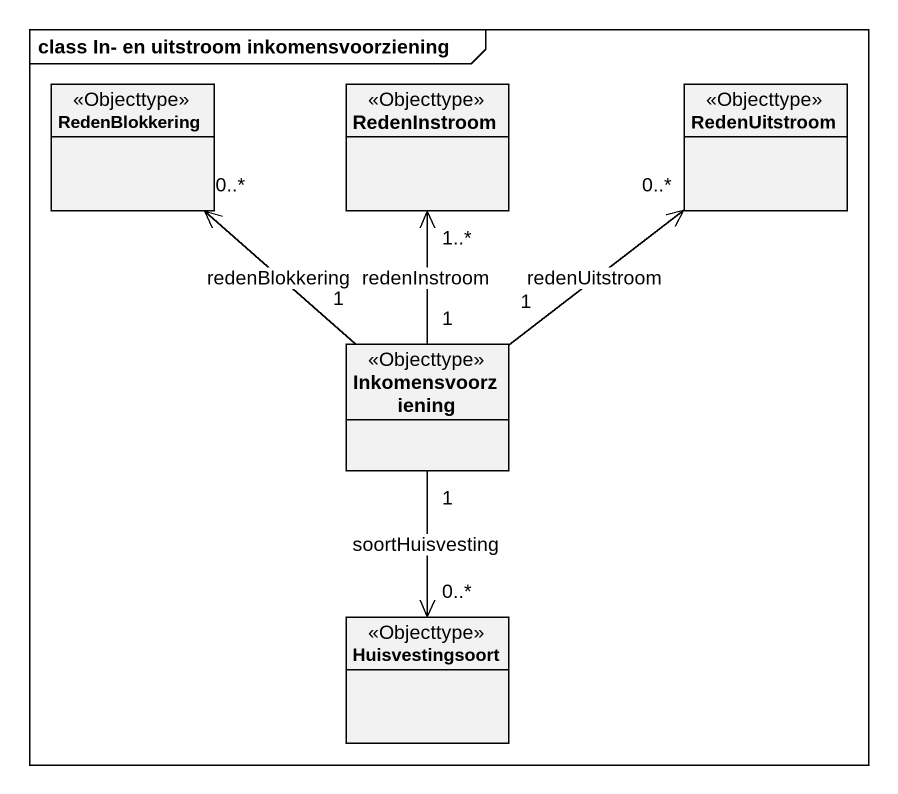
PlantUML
@startuml
mainframe class In- en uitstroom inkomensvoorziening
hide circle
hide empty members
class RedenBlokkering <<Objecttype>>
class RedenInstroom <<Objecttype>>
class RedenUitstroom <<Objecttype>>
class Inkomensvoorziening <<Objecttype>>
class Huisvestingsoort <<Objecttype>>
Inkomensvoorziening "1" -up-> "0..*" RedenBlokkering : redenBlokkering
Inkomensvoorziening "1" -up-> "1..*" RedenInstroom : redenInstroom
Inkomensvoorziening "1" -up-> "0..*" RedenUitstroom : redenUitstroom
Inkomensvoorziening "1" --> "0..*" Huisvestingsoort : soortHuisvesting
@enduml
